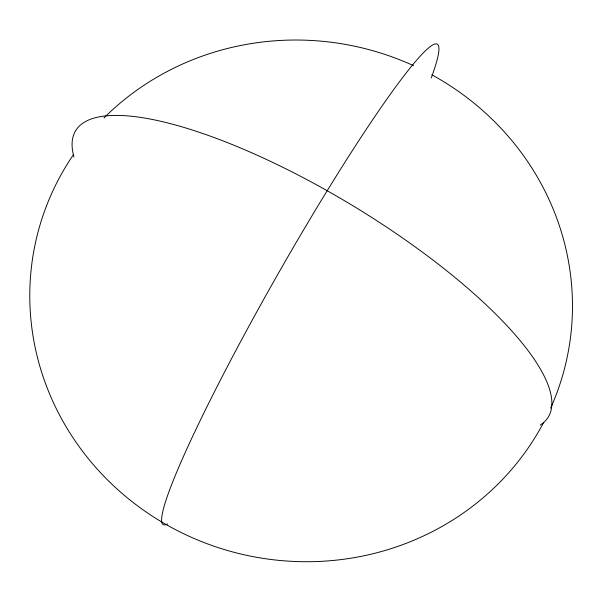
<?xml version="1.0" encoding="UTF-8"?>
<svg xmlns="http://www.w3.org/2000/svg" width="601" height="601" viewBox="0 0 601 601"><rect width="100%" height="100%" fill="white"/><g stroke="black" fill="none" stroke-linecap="round" stroke-linejoin="round"><path stroke-width="0.9" d="M73.976 157.011A276.265 79.445 31.2 0 1 335.155 195.272A276.265 79.445 31.2 0 1 540.231 425.08M167.604 523.937A276.648 24.506 -60.3 0 1 303.783 229.567A276.648 24.506 -60.3 0 1 431.24 78.01M431.849 74.817A271.952 260.21 13.3 0 1 550.636 408.117M543.665 422.42A271.952 260.21 13.3 0 1 166.139 524.545A271.952 260.21 13.3 0 1 73.63 154.404M104.003 117.909A271.952 260.21 13.3 0 1 413.503 65.629"/></g></svg>
